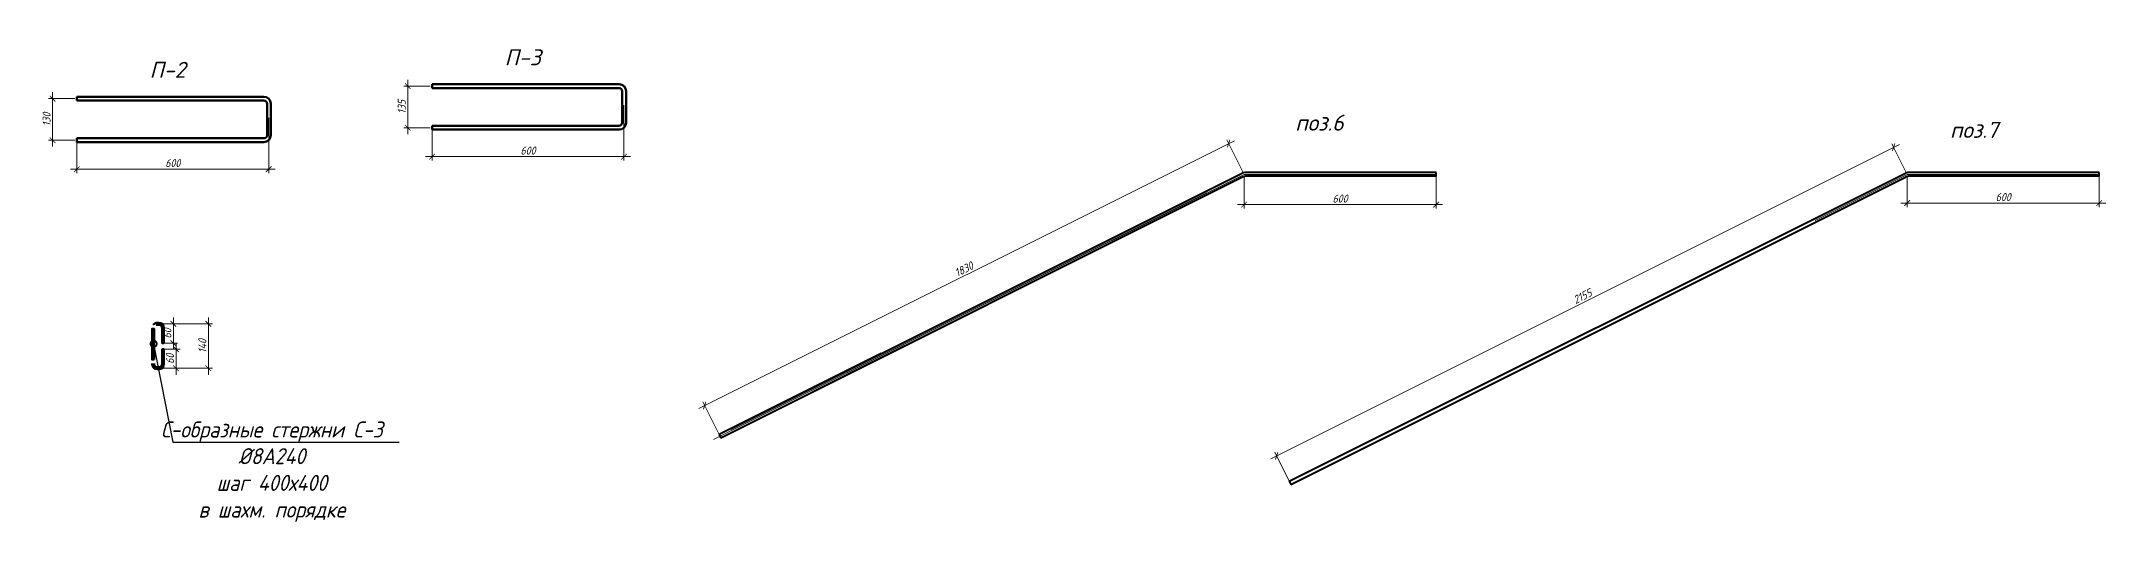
# Model space of a CAD drawing. Header units: millimetres. Extents: x 504091 to 2165846, y 135022 to 442887.
# Drawn here: x 913827 to 920276, y 245732 to 247235 of the extents above; entities that cross this region are included whole.
import ezdxf
from ezdxf import colors
from ezdxf.entities.mleader import LeaderData, LeaderLine
from ezdxf.math import Vec2, Vec3

# ---------------------------------------------------------------- set-up
doc = ezdxf.new("R2010")
doc.units = ezdxf.units.MM
doc.layers.get('Defpoints').update_dxf_attribs({"color": 255})
doc.layers.add('!Defpoints', color=255, linetype='Continuous', lineweight=5, plot=False)
for name, color, linetype, lineweight in [('Арматура 12', 26, 'Continuous', 50), ('КР_Арматура 12', 174, 'Continuous', 40), ('Размер', 7, 'Continuous', 13), ('Размеры КР', 164, 'Continuous', 9)]:
    doc.layers.add(name, color=color, linetype=linetype, lineweight=lineweight)
doc.styles.add('GOST 2.304_new', font='isocpeur.ttf', dxfattribs={"width": 0.9, "oblique": 15})
doc.dimstyles.new('SPDS 1_10', dxfattribs={"dimscale": 10, "dimtxt": 2.5, "dimasz": 1.77, "dimexe": 1.25, "dimexo": 0.625, "dimtad": 1, "dimdec": 0, "dimrnd": 0.001, "dimtxsty": 'GOST 2.304_new', "dimblk": 'ARCHTICK', "dimcen": 2.5, "dimdle": 2, "dimclrt": 256, "dimadec": 0, "dimazin": 2, "dimtfac": 0.75, "dimtdec": 0, "dimtmove": 1, "dimatfit": 3, "dimfxl": 0, "dimtolj": 1, "dimlwd": 9, "dimlwe": 9, "dimarcsym": 0})

# ---------------------------------------------------------------- blocks, each defined once
blk = doc.blocks.new('_ArchTick')
at = {"color": 0, "linetype": 'ByBlock', "const_width": 0.15}
blk.add_lwpolyline([(-0.5, -0.5), (0.5, 0.5)], dxfattribs=at)
blk = doc.blocks.new('*D1457')
at = {"layer": 'Defpoints', "color": 0, "lineweight": 20, "transparency": 16777216}
for p in [(917583.9, 246819.7), (915898.9, 246097.5), (915947, 246001.3)]:
    blk.add_point(p, dxfattribs=at)
at = {"layer": 'Размеры КР', "color": 0, "lineweight": 9, "transparency": 16777216}
for p, q in [((917553.7, 246924.8), (915881.1, 246088.5)), ((917581.1, 246825.3), (917530.2, 246927.1)), ((915944.2, 246006.9), (915893.4, 246108.7))]:
    blk.add_line(p, q, dxfattribs=at)
at = {"layer": 'Размеры КР', "color": 0, "lineweight": 9, "transparency": 16777216, "xscale": 17.7, "yscale": 17.7, "zscale": 17.7}
for p, rotation in [((917535.8, 246915.9), 26.56505117707963), ((915898.9, 246097.5), 206.5650511770796)]:
    blk.add_blockref('_ArchTick', p, dxfattribs=dict(at, rotation=rotation))
at = {"layer": 'Размеры КР', "lineweight": 20, "transparency": 16777216, "insert": (916709, 246523.5), "char_height": 25, "attachment_point": 5, "rotation": 26.56505, "style": 'GOST 2.304_new'}
blk.add_mtext('\\A1;1830', dxfattribs=at)
blk = doc.blocks.new('*D1458')
at = {"layer": 'Defpoints', "color": 0, "lineweight": 20, "transparency": 16777216}
for p in [(917583.9, 246819.7), (918184, 246819.7), (918184, 246725.1)]:
    blk.add_point(p, dxfattribs=at)
at = {"layer": 'Размеры КР', "color": 0, "lineweight": 9, "transparency": 16777216}
for p, q in [((917583.9, 246813.5), (917583.9, 246712.6)), ((918184, 246813.5), (918184, 246712.6)), ((917563.9, 246725.1), (918204, 246725.1))]:
    blk.add_line(p, q, dxfattribs=at)
at = {"layer": 'Размеры КР', "color": 0, "lineweight": 9, "transparency": 16777216, "xscale": 17.7, "yscale": 17.7, "zscale": 17.7, "rotation": 180}
blk.add_blockref('_ArchTick', (917583.9, 246725.1), dxfattribs=at)
at = {"layer": 'Размеры КР', "color": 0, "lineweight": 9, "transparency": 16777216, "xscale": 17.7, "yscale": 17.7, "zscale": 17.7}
blk.add_blockref('_ArchTick', (918184, 246725.1), dxfattribs=at)
at = {"layer": 'Размеры КР', "lineweight": 20, "transparency": 16777216, "insert": (917883.9, 246743.9), "char_height": 25, "attachment_point": 5, "style": 'GOST 2.304_new'}
blk.add_mtext('\\A1;600', dxfattribs=at)
blk = doc.blocks.new('*D1459')
at = {"layer": 'Defpoints', "color": 0, "lineweight": 20, "transparency": 16777216}
for p in [(919655.4, 246819.7), (917685.7, 245940.4), (917727.9, 245856)]:
    blk.add_point(p, dxfattribs=at)
at = {"layer": 'Размеры КР', "color": 0, "lineweight": 9, "transparency": 16777216}
for p, q in [((919631.1, 246913.1), (917667.8, 245931.4)), ((919652.6, 246825.3), (919607.7, 246915.3)), ((917725.1, 245861.6), (917680.1, 245951.6))]:
    blk.add_line(p, q, dxfattribs=at)
at = {"layer": 'Размеры КР', "color": 0, "lineweight": 9, "transparency": 16777216, "xscale": 17.7, "yscale": 17.7, "zscale": 17.7}
for p, rotation in [((919613.2, 246904.1), 26.56505117708418), ((917685.7, 245940.4), 206.5650511770842)]:
    blk.add_blockref('_ArchTick', p, dxfattribs=dict(at, rotation=rotation))
at = {"layer": 'Размеры КР', "lineweight": 20, "transparency": 16777216, "insert": (918641.1, 246439), "char_height": 25, "attachment_point": 5, "rotation": 26.56505, "style": 'GOST 2.304_new'}
blk.add_mtext('\\A1;2155', dxfattribs=at)
blk = doc.blocks.new('*D1460')
at = {"layer": 'Defpoints', "color": 0, "lineweight": 20, "transparency": 16777216}
for p in [(919655.4, 246819.7), (920255.6, 246819.7), (920255.6, 246730.1)]:
    blk.add_point(p, dxfattribs=at)
at = {"layer": 'Размеры КР', "color": 0, "lineweight": 9, "transparency": 16777216}
for p, q in [((919655.4, 246813.5), (919655.4, 246717.6)), ((920255.6, 246813.5), (920255.6, 246717.6)), ((919635.4, 246730.1), (920275.6, 246730.1))]:
    blk.add_line(p, q, dxfattribs=at)
at = {"layer": 'Размеры КР', "color": 0, "lineweight": 9, "transparency": 16777216, "xscale": 17.7, "yscale": 17.7, "zscale": 17.7, "rotation": 180}
blk.add_blockref('_ArchTick', (919655.4, 246730.1), dxfattribs=at)
at = {"layer": 'Размеры КР', "color": 0, "lineweight": 9, "transparency": 16777216, "xscale": 17.7, "yscale": 17.7, "zscale": 17.7}
blk.add_blockref('_ArchTick', (920255.6, 246730.1), dxfattribs=at)
at = {"layer": 'Размеры КР', "lineweight": 20, "transparency": 16777216, "insert": (919955.5, 246748.8), "char_height": 25, "attachment_point": 5, "style": 'GOST 2.304_new'}
blk.add_mtext('\\A1;600', dxfattribs=at)
blk = doc.blocks.new('*D1470')
at = {"layer": 'Defpoints', "color": 0, "lineweight": 20, "transparency": 16777216}
for p in [(913937.8, 247056.3), (913862, 246926.3), (913937.8, 246926.3)]:
    blk.add_point(p, dxfattribs=at)
at = {"layer": 'Размеры КР', "color": 0, "lineweight": 9, "transparency": 16777216}
for p, q in [((913931.6, 247056.3), (913849.5, 247056.3)), ((913862, 247076.3), (913862, 246906.3)), ((913931.6, 246926.3), (913849.5, 246926.3))]:
    blk.add_line(p, q, dxfattribs=at)
at = {"layer": 'Размеры КР', "color": 0, "lineweight": 9, "transparency": 16777216, "xscale": 17.7, "yscale": 17.7, "zscale": 17.7}
for p, rotation in [((913862, 247056.3), 90), ((913862, 246926.3), 270)]:
    blk.add_blockref('_ArchTick', p, dxfattribs=dict(at, rotation=rotation))
at = {"layer": 'Размеры КР', "lineweight": 20, "transparency": 16777216, "insert": (913843.3, 246991.3), "char_height": 25, "attachment_point": 5, "rotation": 90, "style": 'GOST 2.304_new'}
blk.add_mtext('\\A1;130', dxfattribs=at)
blk = doc.blocks.new('*D1471')
at = {"layer": 'Defpoints', "color": 0, "lineweight": 20, "transparency": 16777216}
for p in [(914537.4, 247002.8), (913937.8, 246926.3), (914537.4, 246835.9)]:
    blk.add_point(p, dxfattribs=at)
at = {"layer": 'Размеры КР', "color": 0, "lineweight": 9, "transparency": 16777216}
for p, q in [((914537.4, 246996.5), (914537.4, 246823.4)), ((913937.8, 246920), (913937.8, 246823.4)), ((913917.8, 246835.9), (914557.4, 246835.9))]:
    blk.add_line(p, q, dxfattribs=at)
at = {"layer": 'Размеры КР', "color": 0, "lineweight": 9, "transparency": 16777216, "xscale": 17.7, "yscale": 17.7, "zscale": 17.7, "rotation": 180}
blk.add_blockref('_ArchTick', (913937.8, 246835.9), dxfattribs=at)
at = {"layer": 'Размеры КР', "color": 0, "lineweight": 9, "transparency": 16777216, "xscale": 17.7, "yscale": 17.7, "zscale": 17.7}
blk.add_blockref('_ArchTick', (914537.4, 246835.9), dxfattribs=at)
at = {"layer": 'Размеры КР', "lineweight": 20, "transparency": 16777216, "insert": (914237.6, 246854.7), "char_height": 25, "attachment_point": 5, "style": 'GOST 2.304_new'}
blk.add_mtext('\\A1;600', dxfattribs=at)
blk = doc.blocks.new('*D1476')
at = {"layer": 'Defpoints', "color": 0, "lineweight": 20, "transparency": 16777216}
for p in [(914191.6, 246353), (914191.6, 246213.9), (914348.7, 246213.9)]:
    blk.add_point(p, dxfattribs=at)
at = {"layer": 'Размеры КР', "color": 0, "lineweight": 9, "transparency": 16777216}
for p, q in [((914197.8, 246353), (914361.2, 246353)), ((914348.7, 246373), (914348.7, 246193.9)), ((914197.8, 246213.9), (914361.2, 246213.9))]:
    blk.add_line(p, q, dxfattribs=at)
at = {"layer": 'Размеры КР', "color": 0, "lineweight": 9, "transparency": 16777216, "xscale": 17.7, "yscale": 17.7, "zscale": 17.7}
for p, rotation in [((914348.7, 246353), 90), ((914348.7, 246213.9), 270)]:
    blk.add_blockref('_ArchTick', p, dxfattribs=dict(at, rotation=rotation))
at = {"layer": 'Размеры КР', "lineweight": 20, "transparency": 16777216, "insert": (914330, 246283.5), "char_height": 25, "attachment_point": 5, "rotation": 90, "style": 'GOST 2.304_new'}
blk.add_mtext('\\A1;140', dxfattribs=at)
blk = doc.blocks.new('*D1497')
at = {"layer": 'Defpoints', "color": 0, "lineweight": 20, "transparency": 16777216}
for p in [(915047.4, 247095.4), (914971.6, 246965.3), (915047.4, 246965.3)]:
    blk.add_point(p, dxfattribs=at)
at = {"layer": 'Размеры КР', "color": 0, "lineweight": 9, "transparency": 16777216}
for p, q in [((914971.6, 247115.4), (914971.6, 246945.3)), ((915041.2, 247095.4), (914959.1, 247095.4)), ((915041.2, 246965.3), (914959.1, 246965.3))]:
    blk.add_line(p, q, dxfattribs=at)
at = {"layer": 'Размеры КР', "color": 0, "lineweight": 9, "transparency": 16777216, "xscale": 17.7, "yscale": 17.7, "zscale": 17.7}
for p, rotation in [((914971.6, 247095.4), 90), ((914971.6, 246965.3), 270)]:
    blk.add_blockref('_ArchTick', p, dxfattribs=dict(at, rotation=rotation))
at = {"layer": 'Размеры КР', "lineweight": 20, "transparency": 16777216, "insert": (914952.9, 247030.4), "char_height": 25, "attachment_point": 5, "rotation": 90, "style": 'GOST 2.304_new'}
blk.add_mtext('\\A1;135', dxfattribs=at)
blk = doc.blocks.new('*D1498')
at = {"layer": 'Defpoints', "color": 0, "lineweight": 20, "transparency": 16777216}
for p in [(915647, 247041.9), (915047.4, 246965.3), (915647, 246875)]:
    blk.add_point(p, dxfattribs=at)
at = {"layer": 'Размеры КР', "color": 0, "lineweight": 9, "transparency": 16777216}
for p, q in [((915647, 247035.6), (915647, 246862.5)), ((915047.4, 246959.1), (915047.4, 246862.5)), ((915027.4, 246875), (915667, 246875))]:
    blk.add_line(p, q, dxfattribs=at)
at = {"layer": 'Размеры КР', "color": 0, "lineweight": 9, "transparency": 16777216, "xscale": 17.7, "yscale": 17.7, "zscale": 17.7, "rotation": 180}
blk.add_blockref('_ArchTick', (915047.4, 246875), dxfattribs=at)
at = {"layer": 'Размеры КР', "color": 0, "lineweight": 9, "transparency": 16777216, "xscale": 17.7, "yscale": 17.7, "zscale": 17.7}
blk.add_blockref('_ArchTick', (915647, 246875), dxfattribs=at)
at = {"layer": 'Размеры КР', "lineweight": 20, "transparency": 16777216, "insert": (915347.2, 246893.8), "char_height": 25, "attachment_point": 5, "style": 'GOST 2.304_new'}
blk.add_mtext('\\A1;600', dxfattribs=at)
blk = doc.blocks.new('*D1499')
at = {"layer": 'Defpoints', "color": 0, "lineweight": 20, "transparency": 16777216}
for p in [(914191.6, 246353), (914239.4, 246353), (914207, 246292.6)]:
    blk.add_point(p, dxfattribs=at)
at = {"layer": 'Размеры КР', "color": 0, "lineweight": 9, "transparency": 16777216}
for p, q in [((914197.8, 246353), (914251.9, 246353)), ((914239.4, 246272.6), (914239.4, 246373)), ((914213.2, 246292.6), (914251.9, 246292.6))]:
    blk.add_line(p, q, dxfattribs=at)
at = {"layer": 'Размеры КР', "color": 0, "lineweight": 9, "transparency": 16777216, "xscale": 17.7, "yscale": 17.7, "zscale": 17.7}
for p, rotation in [((914239.4, 246353), 90), ((914239.4, 246292.6), 270)]:
    blk.add_blockref('_ArchTick', p, dxfattribs=dict(at, rotation=rotation))
at = {"layer": 'Размеры КР', "lineweight": 20, "transparency": 16777216, "insert": (914220.7, 246322.8), "char_height": 25, "attachment_point": 5, "rotation": 90, "style": 'GOST 2.304_new'}
blk.add_mtext('\\A1;60', dxfattribs=at)
blk = doc.blocks.new('*D1500')
at = {"layer": 'Defpoints', "color": 0, "lineweight": 20, "transparency": 16777216}
for p in [(914191.6, 246213.9), (914207, 246273.5), (914247.7, 246213.9)]:
    blk.add_point(p, dxfattribs=at)
at = {"layer": 'Размеры КР', "color": 0, "lineweight": 9, "transparency": 16777216}
for p, q in [((914247.7, 246293.5), (914247.7, 246193.9)), ((914197.8, 246213.9), (914260.2, 246213.9)), ((914213.2, 246273.5), (914260.2, 246273.5))]:
    blk.add_line(p, q, dxfattribs=at)
at = {"layer": 'Размеры КР', "color": 0, "lineweight": 9, "transparency": 16777216, "xscale": 17.7, "yscale": 17.7, "zscale": 17.7}
for p, rotation in [((914247.7, 246273.5), 90), ((914247.7, 246213.9), 270)]:
    blk.add_blockref('_ArchTick', p, dxfattribs=dict(at, rotation=rotation))
at = {"layer": 'Размеры КР', "lineweight": 20, "transparency": 16777216, "insert": (914228.9, 246243.7), "char_height": 25, "attachment_point": 5, "rotation": 90, "style": 'GOST 2.304_new'}
blk.add_mtext('\\A1;60', dxfattribs=at)
blk = doc.blocks.new('_DotSmall')
at = {"color": 0, "linetype": 'ByBlock', "lineweight": 35, "const_width": 0.5}
blk.add_lwpolyline([(-0.0625, 0, 1), (0.0625, 0, 1)], format="xyb", close=True, dxfattribs=at)

msp = doc.modelspace()

# ---------------------------------------------------------------- linework, layer by layer
at = {"layer": '!Defpoints', "lineweight": 20}
for p, q in [((915926.4471, 245991.0412), (917583.851, 246819.7431)), ((918183.9974, 246819.7431), (917583.851, 246819.7431)), ((920255.5917, 246819.7431), (919655.4431, 246819.7431))]:
    msp.add_line(p, q, dxfattribs=at)
at = {"layer": '!Defpoints', "lineweight": 15, "ltscale": 100}
for p, q in [((919367.6078, 246675.8255), (919655.4431, 246819.7431)), ((915926.4471, 245991.0412), (917467.346, 246761.4906))]:
    msp.add_line(p, q, dxfattribs=at)
at = {"layer": 'Арматура 12', "lineweight": 53, "ltscale": 20}
for p, q in [((913937.8398, 247062.3297), (914522.0419, 247062.3297)), ((913937.8398, 247050.3297), (913937.8398, 247062.3297)), ((914522.0419, 247050.3297), (913937.8398, 247050.3297)), ((915047.4302, 247101.4022), (915631.6323, 247101.4022)), ((915047.4302, 247089.4022), (915047.4302, 247101.4022)), ((915631.6323, 247089.4022), (915047.4302, 247089.4022)), ((915641.5323, 246981.2345), (915641.5323, 247079.5022)), ((915653.5323, 247079.5022), (915653.5323, 246981.2345)), ((914531.9419, 246942.162), (914531.9419, 247040.4297)), ((914543.9419, 247040.4297), (914543.9419, 246942.162)), ((913937.8398, 246920.262), (913937.8398, 246932.262)), ((913937.8398, 246932.262), (914522.0419, 246932.262)), ((915047.4302, 246959.3345), (915047.4302, 246971.3345)), ((915047.4302, 246971.3345), (915631.6323, 246971.3345)), ((915631.6323, 246959.3345), (915047.4302, 246959.3345)), ((914522.0419, 246920.262), (913937.8398, 246920.262))]:
    msp.add_line(p, q, dxfattribs=at)
for points in [[(914185.3056, 246349.2844, -0.106610568), (914189.6179, 246350.1882), (914193.4632, 246350.1882, -0.414213562), (914203.9632, 246339.6882), (914203.9632, 246292.6478), (914209.9632, 246292.6478), (914209.9632, 246339.6882, 0.414213562), (914193.4632, 246356.1882), (914189.6179, 246356.1882, 0.242110317), (914176.1842, 246349.2844, 0.242110317)], [(914173.1179, 246229.2844), (914173.1179, 246227.5282, 0.414213562), (914189.6179, 246211.0282), (914193.4632, 246211.0282, 0.414213562), (914209.9632, 246227.5282), (914209.9632, 246273.4581), (914203.9632, 246273.4581), (914203.9632, 246227.5282, -0.414213562), (914193.4632, 246217.0282), (914189.6179, 246217.0282, -0.414213562), (914179.1179, 246227.5282), (914179.1179, 246229.2844)]]:
    msp.add_lwpolyline(points, format="xyb", dxfattribs=at)
msp.add_lwpolyline([(914179.1179, 246241.2844), (914179.1179, 246337.2844), (914173.1179, 246337.2844), (914173.1179, 246241.2844)], close=True, dxfattribs=at)
for centre, radius, start, end in [((914522.0419, 247040.4297), 21.9, 0, 90), ((914522.0419, 247040.4297), 9.9, 360, 90), ((915631.6323, 247079.5022), 21.9, 0, 90), ((915631.6323, 247079.5022), 9.9, 360, 90), ((914522.0419, 246942.162), 21.9, 270, 0), ((914522.0419, 246942.162), 9.9, 270, 0), ((915631.6323, 246981.2345), 21.9, 270, 0), ((915631.6323, 246981.2345), 9.9, 270, 0)]:
    msp.add_arc(centre, radius, start, end, dxfattribs=at)
at = {"layer": 'КР_Арматура 12', "ltscale": 12}
for p, q in [((918183.9974, 246825.7431), (917589.5165, 246825.7431)), ((918183.9974, 246813.7431), (917592.3494, 246813.7431)), ((917725.2389, 245861.3493), (919647.6945, 246822.5771)), ((917730.6055, 245850.6161), (919650.5273, 246810.5771)), ((918183.9974, 246813.7431), (918183.9974, 246825.7431)), ((920255.5917, 246825.7431), (919660.8545, 246825.7431)), ((920255.5917, 246813.7431), (919663.6874, 246813.7431)), ((920255.5917, 246813.7431), (920255.5917, 246825.7431)), ((916522.964, 246282.5914), (915949.7023, 245995.9606)), ((916450.5771, 246259.8144), (915944.3357, 246006.6937)), ((915944.3357, 246006.6937), (915949.7023, 245995.9606)), ((917725.2389, 245861.3493), (917730.6055, 245850.6161))]:
    msp.add_line(p, q, dxfattribs=at)
for points in [[(915981.1363, 246025.094), (917576.1003, 246822.576)], [(917578.9331, 246810.576), (915993.1363, 246017.6776)]]:
    msp.add_lwpolyline(points, dxfattribs=at)
for centre in [(917589.5167, 246795.7431), (917592.3495, 246783.7431), (919661.1109, 246795.7442), (919663.9437, 246783.7442)]:
    msp.add_arc(centre, 30, 90, 116.56505118, dxfattribs=at)

# ---------------------------------------------------------------- texts
at = {"layer": 'Размер', "ltscale": 20, "char_height": 50, "width": 511.854399, "attachment_point": 2, "style": 'GOST 2.304_new', "bg_fill": 2}
for s, insert in [('\\A1;{\\W1;П-2}', (914221.4443, 247171.2077)), ('\\A1;{\\W1;П-3}', (915331.0347, 247210.2802)), ('\\A1;{\\W1;поз.6}', (917819.5754, 247006.0936)), ('\\A1;{\\W1;поз.7}', (919864.2087, 246983.5556))]:
    msp.add_mtext(s, dxfattribs=dict(at, insert=insert))

# ---------------------------------------------------------------- dimensions: what is measured, and where the dimension line sits
at = {"layer": 'Размеры КР', "lineweight": 20}
for base, p1, p2, picture, middle in [((914537.445, 246835.9354), (913937.8398, 246926.262), (914537.445, 247002.7974), '*D1471', (914237.6424, 246854.6854)), ((915647.0353, 246875.0079), (915047.4302, 246965.3345), (915647.0353, 247041.8699), '*D1498', (915347.2328, 246893.7579)), ((918183.9974, 246725.1354), (917583.851, 246819.7431), (918183.9974, 246819.7431), '*D1458', (917883.9242, 246743.8854)), ((920255.5917, 246730.0567), (919655.4431, 246819.7431), (920255.5917, 246819.7431), '*D1460', (919955.5174, 246748.8067))]:
    dim = msp.add_linear_dim(base=base, p1=p1, p2=p2, dimstyle='SPDS 1_10', dxfattribs=at)
    dim.commit()
    dim.dimension.update_dxf_attribs({"geometry": picture, "text_midpoint": middle})
dim = msp.add_linear_dim(base=(914348.7354, 246213.9209), p1=(914191.5706, 246352.9862), p2=(914191.5706, 246213.9209), angle=90, text='140', dimstyle='SPDS 1_10', dxfattribs=at)
dim.commit()
dim.dimension.update_dxf_attribs({"geometry": '*D1476', "text_midpoint": (914329.9854, 246283.4535)})
for base, p1, p2, picture, middle in [((914239.4094, 246352.9862), (914206.9632, 246292.6478), (914191.5706, 246352.9862), '*D1499', (914220.6594, 246322.817)), ((914247.6989, 246213.9209), (914206.9632, 246273.4581), (914191.5706, 246213.9209), '*D1500', (914228.9489, 246243.6895))]:
    dim = msp.add_linear_dim(base=base, p1=p1, p2=p2, angle=90, dimstyle='SPDS 1_10', dxfattribs=at)
    dim.commit()
    dim.dimension.update_dxf_attribs({"geometry": picture, "text_midpoint": middle})

# ---------------------------------------------------------------- leaders
at = {"layer": 'Размер', "ltscale": 20}
ml = msp.add_multileader_mtext('Standard', dxfattribs=at)
ml.set_content('\\A1;С-образные стержни С-3 %%C8А240\\Pшаг 400х400\\Pв шахм. порядке ', color=256, style='GOST 2.304_new')
ml.set_leader_properties()
ml.set_arrow_properties(name='DOTSMALL')
ml.build(insert=Vec2(0, 0))
ml.multileader.update_dxf_attribs({"text_left_attachment_type": 6, "text_right_attachment_type": 6, "arrow_head_size": 40})
ctx = ml.context
ctx.base_point, ctx.char_height, ctx.arrow_head_size, ctx.landing_gap_size, ctx.plane_origin = Vec3(914246.0402, 245982.7979), 50, 40, 0, Vec3(912020.9707, 275966.0972)
ctx.left_attachment, ctx.right_attachment, ctx.text_align_type = 6, 6, 1
notes = []
notes.append((ctx, [(1, (1, 1, 0), (914238.0402, 245982.7979), (1, 0), 8, [(1, [(914177.818, 246290.4405)], 0, [])])]))
ctx.mtext.insert, ctx.mtext.rotation, ctx.mtext.width, ctx.mtext.alignment, ctx.mtext.flow_direction = Vec3(914546.9825, 246047.7979), 6.283185307, 691.770084, 2, 5
for ctx, leaders in notes:
    for number, flags, end, landing, length, lines in leaders:
        leader = LeaderData()
        leader.index, (leader.has_last_leader_line, leader.has_dogleg_vector, leader.attachment_direction) = number, flags
        leader.last_leader_point, leader.dogleg_vector, leader.dogleg_length = Vec3(end), Vec3(landing), length
        for number, points, colour, breaks in lines:
            line = LeaderLine()
            line.index, line.vertices, line.color, line.breaks = number, Vec3.list(points), colors.encode_raw_color(colour), breaks
            leader.lines.append(line)
        ctx.leaders.append(leader)

# ---------------------------------------------------------------- next in the draw order: dimensions: what is measured, and where the dimension line sits
at = {"layer": 'Размеры КР', "lineweight": 20}
dim = msp.add_linear_dim(base=(914971.6216, 246965.3345), p1=(915047.4302, 247095.4022), p2=(915047.4302, 246965.3345), angle=90, text='135', dimstyle='SPDS 1_10', dxfattribs=at)
dim.commit()
dim.dimension.update_dxf_attribs({"geometry": '*D1497', "text_midpoint": (914952.8716, 247030.3683)})
dim = msp.add_linear_dim(base=(913862.0312, 246926.262), p1=(913937.8398, 247056.3297), p2=(913937.8398, 246926.262), angle=90, dimstyle='SPDS 1_10', dxfattribs=at)
dim.commit()
dim.dimension.update_dxf_attribs({"geometry": '*D1470', "text_midpoint": (913843.2812, 246991.2958)})
for p1, p2, distance, picture, middle in [((917583.851, 246819.7431), (915947.019, 246001.3271), -107.4979, '*D1457', (916708.9752, 246523.4547)), ((919655.4431, 246819.7431), (917727.9222, 245855.9827), -94.357, '*D1459', (918641.0997, 246439.0289))]:
    dim = msp.add_aligned_dim(p1=p1, p2=p2, distance=distance, dimstyle='SPDS 1_10', dxfattribs=at)
    dim.commit()
    dim.dimension.update_dxf_attribs({"geometry": picture, "text_midpoint": middle})

doc.saveas('drawing.dxf')
